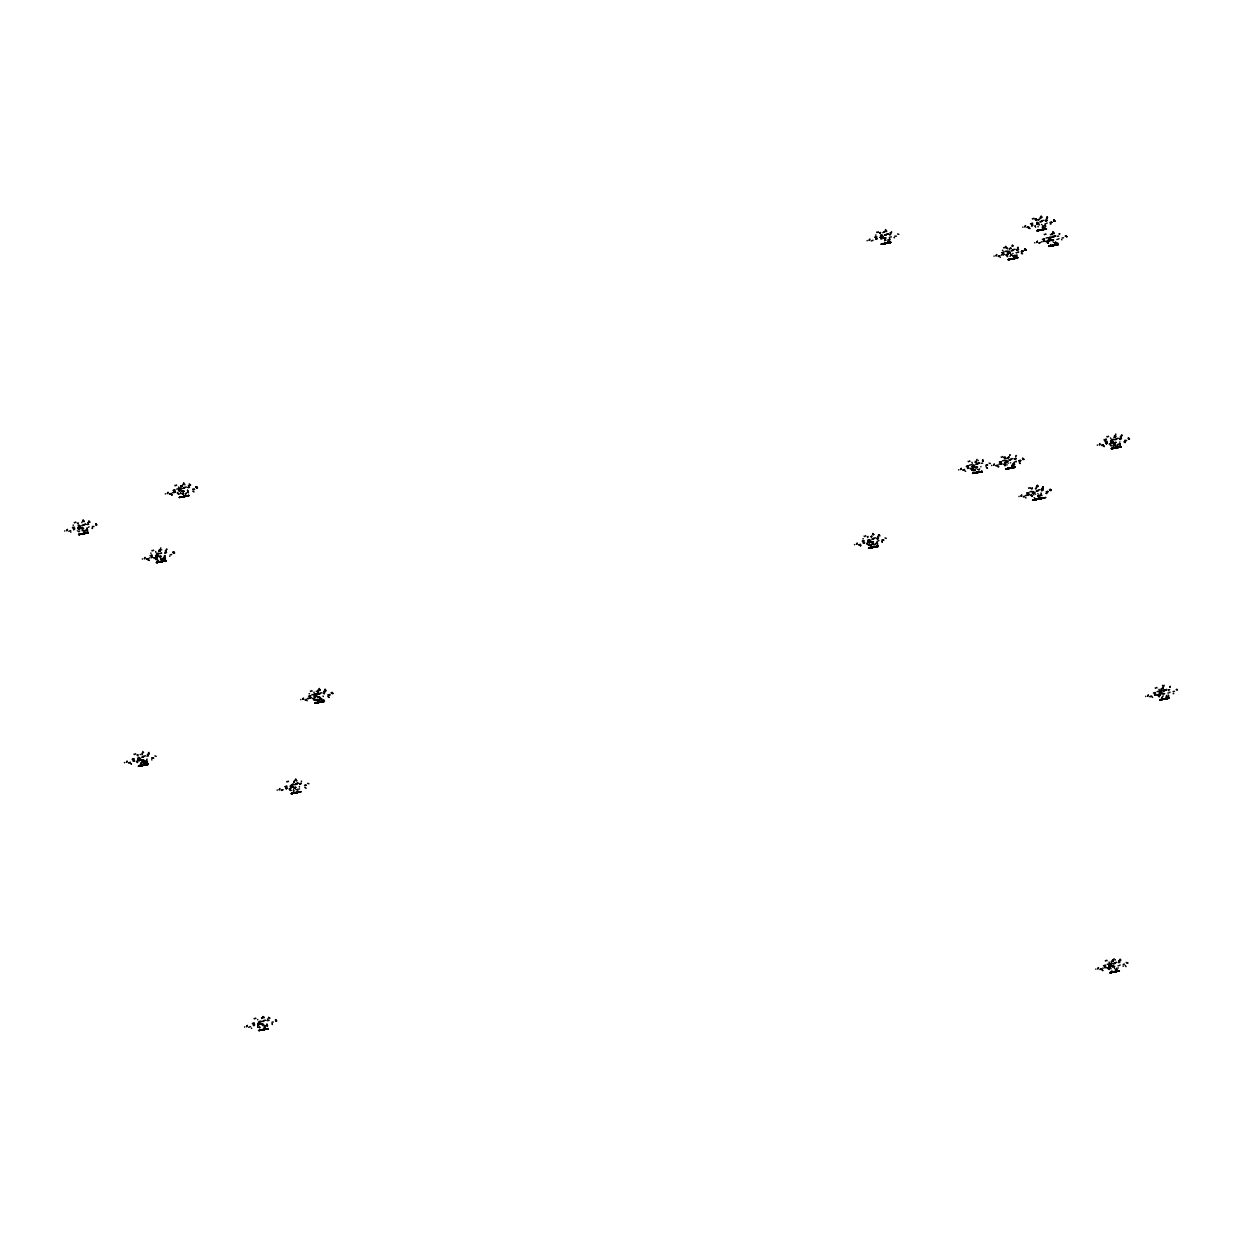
<?xml version="1.0" encoding="UTF-8"?>
<svg xmlns="http://www.w3.org/2000/svg" width="1246" height="1246" viewBox="0 0 1246 1246"><rect width="100%" height="100%" fill="white"/><g stroke="black" fill="none" stroke-linecap="round" stroke-linejoin="round"><path stroke-width="1.5" d="M88.7 521.264L89.494 521.249L88.793 521.638M148.43 752.895L148.99 754.11M166.341 549.284L166.232 550.436M268.56 1017.25L269.12 1018.465M324.785 689.848L324.941 691.219L324.832 689.988M878.555 534.892L879.349 534.877L878.632 535.266M982.611 460.101L983.203 461.269L982.549 460.709M1042.995 486.75L1043.151 488.105L1043.089 487.124M1047.606 217.411L1047.061 216.711L1046.967 217.972M1119.765 959.404L1120.575 959.389L1119.858 959.794M77.891 523.522L78.171 524.036M86.94 527.837L87.251 527.915M137.714 755.138L138.088 756.073M155.61 551.526L155.999 552.461M164.394 555.841L164.924 555.716M257.735 1019.851L257.751 1019.524M267.033 1024.181L266.862 1023.978M314.07 692.091L313.992 692.776M867.73 537.493L867.73 537.151M880.283 233.516L880.283 233.173M877.106 541.543L877.262 541.231M971.896 462.344L972.285 463.263M980.836 466.549L980.929 466.814M1007.734 248.842L1007.516 248.515M1014.369 462.048L1013.979 462.733M1035.987 220.028L1037.046 219.67L1035.987 219.701M1041.298 493.463L1040.94 493.011M1110.482 438L1110.965 438.561M1119.889 441.832L1119.842 442.034M1168.405 692.978L1167.907 693.103M82.766 521.093C82.438 519.551 84.043 521.7 83.139 519.862M142.558 752.631L142.869 751.494M160.407 549.128L160.781 547.882M183.38 483.978L183.754 482.732M263.7 1016.814C262.89 1017.764 262.19 1015.023 263.171 1017.452M295.162 780.183C295.037 779.108 296.408 780.962 295.614 778.937M318.867 689.692L319.225 688.446M886.249 230.479C883.85 230.276 886.498 230.853 885.532 229.513M976.693 459.93L976.989 459.4M1012.11 246.225C1011.97 244.668 1013.185 246.879 1012.484 244.979M1009.727 455.553C1009.494 454.447 1010.849 455.304 1010.023 455.024M1037.949 486.563L1037.373 485.317L1036.688 486.361L1038.152 486.298M1052.745 232.893L1053.057 231.631L1053.135 232.426M1115.637 434.901C1116.011 435.337 1115.388 435.134 1115.731 433.997M1113.846 959.249L1114.142 958.719M1163.764 686.484L1164.122 685.238M307.17 700.782L306.672 700.065M1025.24 497.528L1026.05 497.948M81.27 528.771L81.333 528.787M141 760.356L142.838 759.873L141 760.403M158.912 556.791L160.75 556.261L159.768 556.168M1039.444 224.95L1039.18 224.654M1035.566 494.195L1035.566 494.241M1051.25 240.509L1051.25 240.571M1113.862 442.891L1115.715 442.377L1113.94 442.906M1112.351 966.865L1112.351 966.912M92.484 527.961L92.173 528.32M151.903 759.967L151.716 759.655M169.814 556.355L169.627 556.043M193.068 491.422L192.787 491.204M272.329 1024.165L272.313 1024.539M304.881 787.223L304.912 787.628M328.57 696.748L328.072 696.078L328.274 696.919M882.028 541.963L881.95 541.34M986.022 466.549L986.038 466.752M1021.829 253.094L1021.44 252.829M1019.43 462.422L1019.399 463.014M1046.765 493.65L1045.908 493.229M1061.966 239.808L1061.592 239.544M1125.045 442.673L1124.593 442.143M314.272 697.916L314.895 697.916M1048.151 241.132L1048.805 240.758M1109.252 967.581L1110.108 966.943M1109.906 967.114L1109.875 967.472M1159.808 694.334L1159.792 695.221L1160.026 694.178M144.661 761.041L144.349 763.128L143.57 762.583M180.577 492.918L181.028 493.712L180.468 493.011M1006.924 465.163L1006.924 464.509M1038.074 226.865L1038.074 226.227M1111.043 968.843L1110.918 968.282M162.556 560.716L162.759 559.765L163.615 560.451M87.111 529.69L86.862 529.223M147.48 761.602L146.701 761.275M165.391 557.99L164.363 557.616M187.476 492.108L188.364 492.84M266.956 1025.925L267.485 1026.065M299.57 789.014L299.445 788.874M889.504 239.575L889.519 239.341M877.605 543.599L876.701 542.851M1016.44 255.041L1017.094 255.087M1014.073 464.151L1014.711 464.431M1045.846 226.133L1045.721 226.242M1041.391 495.41L1041.407 495.176M1119.547 443.716L1120.341 444.137L1119.453 443.358M1118.02 968.173L1118.192 967.831M1168.094 695.066L1168.732 695.346M183.785 483.51L183.66 483.65M263.498 1017.079L262.984 1016.783M295.551 780.417L296.314 779.903M1037.388 486.812L1037.435 485.348M146.654 759.359L147.121 759.141M164.893 555.934L164.519 555.482M299.351 786.538L299.476 787.067M323.337 696.498L322.979 696.047M889.317 237.379L889.8 237.161M1016.113 252.58L1016.596 253.031M1045.02 223.891L1045.519 223.766M1056.888 239.512L1057.371 239.294M1117.989 965.868L1118.487 965.743M159.846 551.059L159.41 549.766L159.893 550.561M318.306 691.623L317.59 690.533L318.306 691.234M1052.185 234.824L1051.484 233.734L1051.951 234.513M1113.317 961.227L1112.569 960.09L1113.317 960.541M148.866 752.911L148.881 752.382M325.128 689.973L325.05 689.131L325.595 689.832M975.135 469.54L975.042 470.91M983.063 460.101L983.11 460.117M1016.456 455.709L1015.911 455.522M1047.045 217.38L1046.889 217.816M82.703 529.161L82.423 528.974M142.153 760.621L142.745 761.29L142.418 760.512M144.583 762.941C145.953 761.399 145.112 763.268 144.552 762.194L145.237 762.879M160.329 557.196L160.049 557.009M183.302 491.749L182.882 494.07M262.283 1024.975L262.875 1025.645L262.548 1024.866M295.177 788.251L295.162 787.955M885.096 238.827L885.096 238.531M872.262 542.617L872.06 544.128M976.615 467.998L976.615 467.702M1052.668 240.961L1052.668 240.665M1115.295 443.296L1115.014 443.109M1114.422 967.301L1113.768 967.021M85.678 530.002L85.367 530.142M145.408 761.633L145.315 761.758M163.319 558.021L162.992 558.177M186.293 492.871L186.09 493.26M265.538 1026.003L265.227 1026.143M298.152 789.092L297.841 789.232M321.764 698.585L321.452 698.741M887.868 240.026L888.071 239.653M875.533 543.63L875.206 543.786M979.387 469.212L979.605 468.839M1015.023 255.119L1014.696 255.274M1012.64 464.462L1012.313 464.602M1043.572 226.554L1043.774 226.18M1055.424 242.098L1055.658 241.802M1039.974 495.487L1039.662 495.628M1118.269 444.137L1117.958 444.277M1116.541 968.531L1116.743 968.142M1166.458 695.751L1166.661 695.377M869.755 542.758L867.605 541.403M1049.506 241.194L1049.303 239.637M1160.524 694.77C1160.665 693.119 1158.905 692.496 1159.995 693.415M189.299 483.853L189.657 484.258M160.08 550.452L160.204 550.28C160.095 551.76 159.27 550.234 160.251 550.452L159.519 549.673M261.816 1018.449L261.738 1017.639M318.213 690.393L318.493 692.184L317.979 690.237M1051.904 233.594L1052.59 234.232M1115.17 436.598L1114.999 437.72L1114.531 435.929M77.75 527.759L79.121 528.335M139.194 758.44L139.63 759.484L140.596 758.643L140.066 759.421C135.752 759.079 140.455 759.686 138.867 760.029M292.016 787.129C291.299 787.519 290.739 785.883 291.751 787.192M973.453 468.231C973.328 464.992 971.973 466.705 972.939 466.876M1049.88 240.93L1049.397 240.712M1033.837 494.88L1033.713 494.397M1112.133 443.529C1111.043 440.57 1111.323 441.691 1111.619 442.174M79.651 529.223L79.355 529.223M157.276 557.242L156.98 557.242M139.069 760.854L139.365 760.87M882.043 238.874L881.747 238.874M869.49 542.851L869.194 542.851M1112.242 443.358L1111.946 443.358M1160.633 694.598L1160.4 694.287M155.407 558.815L155.766 559.065M257.626 1026.782L258.015 1027.389M290.24 789.871L290.988 790.291L289.897 789.917M290.77 790.369L290.396 790.54M313.852 699.38L314.226 699.629M971.693 469.633L972.082 470.225M1007.189 255.757L1007.5 256.52M1007.64 255.96L1007.266 256.583M1047.746 242.596L1048.493 243.001L1047.419 242.923M1048.229 243.157L1047.403 242.627M1110.357 444.915L1110.513 445.601M1108.847 968.936L1109.236 969.544M1158.749 696.171L1159.496 696.592M1159.232 696.732L1158.406 696.218M81.971 522.713L81.831 522.261M294.445 781.803L294.352 780.728M884.364 232.363L883.897 231.6L884.94 231.927M871.826 536.341L871.67 535.905M1008.933 457.173L1008.917 456.643M1113.613 960.417L1112.74 960.915L1112.958 959.794M872.558 534.082L873.695 534.456L872.932 533.475M1041.329 217.131L1040.503 217.038L1041.189 216.01M1162.97 685.83L1162.456 685.362M976.366 460.88L975.867 461.285M1039.989 217.816L1040.644 218.439M1051.795 234.014L1052.2 234.45M1036.189 487.124L1036.407 487.295M1114.485 435.773L1114.781 436.91M1163.234 687.917L1162.876 687.029L1163.203 688.026M77.408 530.889L77.984 530.889M137.153 762.474L137.699 762.521M178.038 493.712L179.113 494.039M313.509 699.473L314.07 699.473M867.263 544.518L867.823 544.518M1004.93 465.35L1004.51 465.552M1035.519 227.006L1035.644 227.27M1031.719 496.313L1032.28 496.36M1108.488 968.983L1109.547 968.905L1108.519 969.279M1109.049 969.03L1109.205 969.201M88.746 521.42L88.466 521.965M88.591 522.401L88.996 522.245M148.679 753.565L148.57 754.266M193.955 491.983L193.722 491.407M305.753 787.768L306.018 788.391M318.774 699.956L319.272 700.221M319.069 700.268L319.163 699.427M329.084 697.449L329.38 697.262M878.601 535.048L878.835 535.873M982.673 460.257L983.187 461.3M1022.452 253.654L1022.545 253.81M1020.303 463.559L1019.929 462.905M1043.245 487.404L1043.042 486.89M1115.575 445.819L1115.668 444.978M1121.353 435.555L1121.587 436.38M1169.947 687.309L1170.228 686.297L1169.776 687.013M163.74 557.242L163.787 557.897M1013.73 464.182L1012.998 463.839L1013.823 463.683M1113.94 444.152L1115.419 445.943M167.135 549.315L166.575 549.221M1121.836 435.041L1121.384 435.773M1122.085 435.415L1121.54 435.337M158.803 551.262L159.581 551.339L158.849 550.919M181.776 486.111L182.57 486.189L181.838 485.769M293.635 782.332L294.414 782.395L293.682 781.974M266.831 1025.785L267.61 1025.956M317.263 691.826L318.041 691.904L317.309 691.483M889.379 239.45L890.018 239.762M871.016 536.87L871.795 536.948L871.063 536.528M975.696 462.609L975.135 461.721L975.525 462.578M1010.506 248.359L1011.285 248.437L1010.553 248.016M1039.257 219.405L1039.616 219.358M1008.123 457.703L1008.902 457.765L1008.17 457.344M1035.457 488.728L1036.251 488.79L1035.519 488.37M1041.282 495.269L1041.905 495.581M1113.768 437.377L1114.111 437.33M1112.242 961.382L1113.021 961.46M1162.16 688.617L1162.939 688.695L1162.207 688.275M88.03 523.211L87.765 522.728M165.36 551.012L166.232 551.293L165.407 550.748M188.38 485.597L188.644 486.096M147.449 754.624L148.336 754.905L147.495 754.36M267.579 1018.979L267.89 1019.212M323.82 691.577L324.692 691.857L323.867 691.312M890.127 232.644L890.797 232.831M877.885 536.839L877.62 536.356M1017.421 248.079L1017.733 248.297M1046.173 219.125L1046.126 219.389M1042.03 488.463L1042.902 488.744L1042.061 488.214M1120.325 437.112L1121.198 437.393L1120.372 436.863M1118.799 961.133L1119.671 961.414L1118.846 960.868M78.14 522.822L77.564 523.382M137.87 754.469L137.091 755.263M880.486 232.784L879.52 232.831L880.424 232.846M867.995 536.45L867.403 537.026M1036.189 219.312L1035.224 219.343L1036.111 218.72M181.168 486.158L180.608 486.781L181.277 485.675M140.175 754.609L140.393 754.453M316.25 691.437L316.749 691.39M882.822 232.659L883.056 232.457M1010.288 248.359L1009.338 249.029L1010.272 248.312M1038.214 220.106L1039.024 219.358L1038.261 219.872M1007.064 458.403L1007.889 457.656L1007.111 458.154M1050.394 234.793L1050.565 234.575M1161.101 689.318L1161.911 688.571L1161.147 689.085M1111.183 962.083L1111.728 960.962M141.997 762.832L142.433 760.699M144.287 762.381L143.882 763.097L144.396 761.041M264.09 1027.529L264.526 1025.396M884.66 240.836L885.112 238.718M1042.341 227.707L1042.777 225.573M1038.525 497.014L1038.962 494.896M1114.859 445.32L1115.295 443.187M149.38 560.498L148.663 560.046M172.291 494.942L171.637 494.569M131.36 763.969L131.469 764.11M251.599 1028.464L251.49 1028.043M965.666 471.315L964.856 470.879M1029.85 228.641L1029.118 227.862M998.7 466.939L997.968 466.144M1104.221 446.457L1104.345 446.598M1152.628 697.433L1151.802 696.732M1102.694 970.478L1102.087 969.84L1102.819 970.618M158.46 561.479L158.46 560.653M140.191 765.122L140.549 764.265M293.604 789.621L293.589 791.148M870.315 547.119L870.674 546.262M1050.674 245.01L1050.814 245.197M1161.693 698.601L1161.817 698.009M1111.775 971.366L1111.899 970.774M1005.833 247.518L1005.678 246.303L1006.02 247.705M163.273 560.202L163.896 560.42M265.196 1028.448L264.697 1027.218L265.507 1028.184M888.04 241.833L887.604 241.366M1014.68 257.579L1015.599 257.517L1014.54 256.832M1043.12 226.632L1043.432 228.625L1043.12 226.632L1043.79 227.333M1012.297 466.907L1013.216 466.798L1012.157 466.175M1166.645 697.776L1166.334 696.436L1166.318 697.822M1117.257 969.731L1116.416 970.603M84.853 531.294L85.335 531.061M162.494 559.329L163.148 560.607L162.977 559.08M185.467 494.179L185.95 493.93M297.81 790.135L297.514 790.275M321.437 699.645L320.938 699.816M874.708 544.938L875.19 544.689M1014.197 256.427L1014.851 257.704L1014.68 256.178M979.263 469.898L978.764 470.069M1054.848 243.017L1055.642 244.185L1055.315 242.861M1012.297 465.521L1012.468 467.048L1012.001 465.646M1039.631 497.933C1040.363 497.777 1039.507 496.11 1039.304 495.939M1117.46 445.429L1117.942 445.18M1115.949 969.357L1116.214 970.665L1116.416 969.201M92.453 528.553L92.329 527.728M882.293 542.181L882.168 541.371M1021.782 253.67L1021.409 253.296M142.075 754.671L142.293 754.858M976.272 461.877L976.49 462.064M316.873 699.831L317.216 699.131M1010.117 256.365L1010.475 255.664M975.088 470.24L975.042 469.368M171.699 495.067L171.637 494.662M131.36 763.689L130.752 763.658M871.125 544.58L870.97 545.701M1000.429 257.315L999.962 257.237M1029.741 228.22L1028.713 228.283M998.591 466.502L997.579 466.565M1016.284 461.612L1015.988 461.254M1104.236 446.177L1103.442 445.492L1103.364 446.411M140.891 764.234L140.44 764.857M293.495 792.254L293.635 791.677M871.016 546.231L870.549 546.932M987.486 468.122L986.552 467.593L987.253 467.935M189.299 484.928L189.89 485.301M301.532 781.117L301.314 781.709M324.676 691L324.879 690.222M891.451 231.694L891.669 232.13M1018.184 247.752L1018.029 247.175M982.518 461.238L982.705 460.475M1047.154 218.206L1047.356 218.642M1059.038 233.827L1059.24 234.264M1015.646 456.519L1015.802 457.08M1120.123 960.183L1120.341 960.619M156.124 559.252L155.563 559.485M314.241 699.816L314.008 700.05M88.482 527.307L89.027 526.793M890.89 236.974L891.357 236.88M878.337 540.935L878.866 540.437M1017.826 252.44L1018.698 252.159L1017.904 252.128M1046.593 223.486L1047.123 222.972M1058.461 239.107L1059.007 238.593M1169.48 692.683L1170.01 692.184M1119.562 965.463L1120.092 964.949M179.05 487.607L178.505 487.061M178.536 494.335L178.599 493.759M971.833 470.303L972.005 469.742M1005.32 458.886L1004.852 458.653M79.666 531.03L78.794 531.777M157.308 559.049C155.719 561.027 157.526 557.881 157.526 560.03L157.276 559.267M315.752 699.613C314.163 701.591 315.986 698.445 315.986 700.595M869.521 544.658L868.618 545.421L869.724 544.736M973.593 469.867L973.811 470.832M1112.164 445.585L1111.401 445.912M140.564 763.767L141.047 763.393M317.387 700.345L316.936 700.719M293.791 790.836L293.355 790.244M1113.441 446.27L1113.893 445.881M83.731 530.329L83.731 531.185L83.404 530.438M89.416 521.934L90.023 522.292M161.373 558.364L161.373 559.205L161.03 558.473M143.835 763.097L143.119 762.085M319.817 698.928L319.833 699.769L319.49 699.037M326.203 690.798L325.736 690.377M296.548 789.653L295.863 789.528M269.977 1018.2L269.51 1017.795M886.062 240.229L885.797 240.104M894.472 237.83L894.021 237.394M873.586 543.972L873.586 544.814L873.244 544.066M879.972 535.842L879.583 535.593M1013.076 255.461L1013.076 256.302L1012.733 255.57M1050.207 223.891L1050.845 224.218M978.001 469.415L977.316 469.275M1053.633 242.363L1053.368 242.238M1059.879 233.952L1059.614 233.594M1038.027 495.815L1038.027 496.656L1037.7 495.924M1046.484 493.354L1046.749 493.307M1124.671 442.314L1124.204 441.878M1173.732 693.43L1173.171 693.711M1114.734 968.718L1114.469 968.594M1120.793 960.448L1120.497 960.09M1123.144 966.32L1123.176 965.868M67.05 530.64L67.409 529.394L66.583 530.703M144.692 558.66L145.05 557.414L144.225 558.738M167.665 493.509L168.023 492.263L167.198 493.587M126.781 762.272L127.139 761.041L126.313 762.35M303.136 699.224L303.526 698.056L302.685 699.302M279.525 789.715L279.898 788.547L279.057 789.793M246.91 1026.626L247.269 1025.396L246.443 1026.704M869.459 240.291L869.817 239.045L868.992 240.369M856.905 544.268L857.264 543.022L856.438 544.346M996.395 255.757L996.753 254.511L995.928 255.835M1025.147 226.803L1025.52 225.635M960.978 469.477L961.336 468.231L960.51 469.54M1037.03 242.425L1037.404 241.257M994.012 465.101L994.386 463.917L993.545 465.163M1021.346 496.11L1021.704 494.88L1020.879 496.188M1099.642 444.76L1100.031 443.592L1099.19 444.838M1148.033 696.016L1148.407 694.847L1147.582 696.093M1098.131 968.781L1098.489 967.55L1097.664 968.858M87.734 530.002L86.909 530.017M1119.702 444.059L1120.341 444.106M875.517 235.089L876.031 235.12M1105.716 439.573L1106.448 439.277L1105.623 439.262M83.42 528.288L83.684 528.32M184.05 491.22L184.299 491.204M161.077 556.277L161.326 556.355M143.165 759.889L143.415 759.967M319.537 696.841L319.786 696.919M295.894 787.379L295.909 787.425M263.295 1024.337L263.545 1024.321M885.844 238.002L886.093 237.986M873.275 541.932L873.539 541.963M1012.764 253.421L1013.029 253.452M1041.531 224.514L1041.796 224.498M1053.415 240.151L1053.664 240.12M977.362 467.094L977.612 467.157M1010.397 462.811L1010.646 462.78M1037.731 493.728L1037.98 493.805M1116.042 442.377L1116.291 442.455M1164.418 693.726L1164.683 693.711M1114.516 966.491L1114.765 966.475M70.773 532.276L70.944 532.042M148.399 560.311L148.476 559.392L148.258 560.139M860.612 545.904L860.69 544.985L860.456 545.748M1104.454 440.43L1104.205 439.48L1104.984 440.305M1162.16 697.978L1161.443 698.866M1001.441 255.165L1001.675 254.589M999.058 464.509L999.292 463.933M165.562 553.208L164.924 553.395M324.038 693.726L324.225 693.944M299.756 784.466L300.052 784.264M877.776 538.802L877.277 538.693M1120.575 439.308L1119.889 439.511M1168.608 690.72L1168.405 690.44M181.511 486.142L180.748 485.769M889.691 235.027L890.329 234.84M1016.627 250.493L1016.923 250.306M1041.578 490.862L1042.279 490.659M263.14 1017.312L262.999 1017.53M1041.376 217.489L1041.952 216.991M1050.44 245.275L1050.799 244.434M1113.052 447.61L1113.426 446.769M84.261 521.513L83.949 521.7M184.875 484.383L184.86 484.865M161.715 549.953L161.591 549.735M320.051 690.3L320.362 690.097M296.548 781.008L297.046 780.79M263.934 1017.92L264.121 1017.515M886.669 231.6L886.622 230.868M1054.054 233.718L1054.241 233.314M978.001 460.755L978.188 460.35M1115.154 960.074L1115.341 959.654M75.663 522.043L76.022 522.541M176.278 484.912L176.621 485.426M153.305 550.062L153.647 550.561M135.393 753.674L135.736 754.188M311.749 690.627L312.107 691.125M288.138 781.117L288.48 781.631M255.523 1018.029L255.866 1018.543M878.072 231.694L878.414 232.208M865.518 535.671L865.861 536.169M1005.008 247.16L1005.351 247.674M1033.759 218.206L1034.118 218.72M1045.643 233.843L1045.986 234.341M969.59 460.88L969.933 461.378M1002.625 456.503L1002.968 457.002M1029.959 487.513L1030.317 488.027M1108.255 436.162L1108.613 436.676M1156.646 687.418L1157.004 687.917M1106.744 960.183L1107.087 960.697M183.505 493.525L182.399 494.023M1115.482 444.791L1114.859 444.962M87.345 528.787L86.768 529.721M187.694 491.936L188.411 492.295M164.97 556.806L164.129 557.305M889.753 238.5L889.177 239.388M877.184 542.415L876.343 542.913M82.034 530.64L82.937 530.547M87.827 531.31L86.566 530.998M141.561 762.77L142.667 762.194M146.903 762.926L147.558 762.941M323.913 699.894L322.823 699.676M872.792 544.191L872.2 544.658M877.682 544.938L877.168 544.58M1014.26 257.813L1014.789 256.956M1017.172 256.427L1016.658 256.069M1057.807 243.11L1056.701 242.892M1120.419 445.429L1119.36 445.024M1168.156 696.654L1168.81 696.685M83.653 521.077L82.797 520.844L83.856 520.812M179.626 490.924C179.642 491.313 178.63 489.413 180.514 490.722M156.326 556.137C157.121 554.143 156.544 556.962 155.532 555.654L156.653 556.074M142.932 752.802L143.57 752.459M314.786 696.701C315.581 694.707 315.004 697.526 313.992 696.218L315.113 696.623M318.929 689.583L319.739 689.661M258.872 1024.041C258.311 1023.947 258.078 1023.34 260.196 1023.776L260.726 1022.997L259.76 1023.838L259.324 1022.795M880.206 237.379C882.293 236.195 882.542 237.441 880.159 237.425M885.595 230.806L886.046 230.744M873.493 534.705L872.636 534.472L873.695 534.456M1008.03 253.234C1009.026 250.789 1007.157 254.62 1007.235 252.751L1008.045 253M1048.665 239.902C1050.207 238.687 1046.858 240.089 1048.992 239.839M1053.166 232.955L1053.82 232.613M1005.522 462.624L1004.852 462.095L1005.647 462.578C1007.033 460.973 1004.229 463.232 1006.41 462.095M1033.308 493.525C1031.781 492.918 1034.554 493.728 1033.759 492.279M141.842 753.441L142.262 753.908M261.816 1018.2L261.971 1017.795M261.629 1018.371L261.629 1017.733M182.695 484.803L182.57 485.317M1006.893 248.515L1007.484 247.938M1004.961 457.002L1004.074 457.625L1004.977 457.656M1032.295 488.027L1031.408 488.65L1032.327 488.681M155.61 557.85L153.679 557.803L155.75 558.099M314.21 698.663L312.123 698.367M1007.453 255.196L1005.382 254.9M972.036 468.917L969.964 468.621L971.273 468.356M1032.404 495.55L1030.333 495.269L1031.641 494.989M190.264 484.678L190.622 485.021M179.845 489.818L178.505 490.503L179.315 490.986M138.96 758.58L137.994 759.842L139.272 759.686M259.09 1022.935L257.751 1023.62L258.561 1024.103M1033.526 492.419L1032.202 493.105L1032.996 493.587M272.313 1023.823L271.971 1023.714M1035.473 219.794L1036.236 219M1004.323 458.076L1005.101 457.282M77.782 527.759L79.277 528.102M290.256 786.849L291.159 787.192M1036.641 224.327C1037.077 223.19 1036.734 224.389 1037.108 224.218M867.637 541.387L869.397 541.667M1108.831 965.915L1110.575 965.541L1110.093 966.195M1125.06 442.237L1124.219 441.925M1024.695 226.881L1025.474 225.651M1036.563 242.503L1037.357 241.272M74.277 529.534L74.776 528.771L73.67 529.643L73.514 528.584L73.67 529.643M174.191 491.438L174.892 492.404L175.39 491.64L174.284 492.528L174.129 491.454M151.903 557.554L152.401 556.791L151.311 557.678L151.218 556.588M164.363 559.127L165.5 559.298M133.4 761.29L134.49 760.403L133.4 761.29L133.244 760.216M309.615 697.168L309.756 698.243L310.861 697.355L309.756 698.243M286.751 788.609L287.234 787.861L286.144 788.734L286.113 787.565L286.144 788.734M254.137 1025.52L254.636 1024.757L253.53 1025.645L253.436 1024.57M876.67 239.185L877.168 238.422L876.078 239.31L875.922 238.235L876.078 239.31M889.037 240.727L889.27 240.54M1003.622 254.651L1004.105 253.888L1003.014 254.776L1002.983 253.608L1003.014 254.776M1032.373 225.697L1032.872 224.934L1031.766 225.822L1031.735 224.654L1031.766 225.822M1044.833 227.27L1045.254 227.146M1044.257 241.335L1044.74 240.571L1043.65 241.444L1043.618 240.276L1043.65 241.444M864.117 543.163L864.615 542.399L863.525 543.287L863.369 542.212L863.525 543.287M967.55 467.328L968.189 468.371L968.687 467.608L967.597 468.48L967.441 467.421M1001.239 463.995L1001.722 463.232L1000.631 464.104L1000.6 462.951L1000.631 464.104M1013.683 465.552L1014.104 465.428M1027.81 494.07L1027.966 495.129L1029.071 494.257L1027.966 495.129M1106.261 443.778L1107.367 442.906L1106.261 443.778L1106.121 442.719M1155.26 694.91L1155.758 694.147L1154.653 695.034L1154.621 693.866L1154.653 695.034M1104.657 966.725L1105.342 967.675L1105.841 966.912L1104.75 967.799L1104.595 966.725M1008.357 253.172L1008.839 252.517L1008.076 252.985M80.351 527.774L80.865 527.011L79.9 527.837L79.464 526.809L79.9 527.837M181.48 489.88L180.966 490.659L180.031 489.771M157.043 554.906L157.977 555.809L158.507 555.031L157.541 555.872L156.996 554.922M292.81 786.865L293.34 786.086L292.374 786.927L291.938 785.883L292.374 786.927M882.744 237.441L883.258 236.662L882.308 237.503L881.763 236.553L882.308 237.503M1009.681 252.907L1010.21 252.128L1009.244 252.969L1008.808 251.926L1009.244 252.969M1037.575 222.972L1038.011 224.015L1038.962 223.174L1037.108 223.252M1050.316 239.575L1050.845 238.811L1049.88 239.637L1049.444 238.593L1049.88 239.637M870.191 541.403L870.72 540.639L869.755 541.48L869.319 540.437L869.755 541.48M974.263 466.611L974.777 465.848L973.827 466.689L973.079 465.724L973.827 466.689M973.562 470.085L972.674 470.614L973.796 469.929M1006.861 462.313L1007.827 461.472L1006.861 462.313L1006.425 461.269M1116.058 436.598L1115.731 436.848M1112.943 441.909L1113.457 441.146L1112.507 441.972L1112.071 440.928L1112.507 441.972M1161.334 693.15L1161.848 692.387L1160.898 693.228L1160.462 692.184L1160.898 693.228M1111.416 965.93L1111.93 965.152L1110.98 965.993L1110.544 964.949L1110.98 965.993M1002.968 250.586L1002.376 250.244M1011.752 255.134L1011.3 254.605M259.729 1027.093L259.744 1027.997L259.526 1027.015M1014.431 257.626L1014.026 257.829M1126.057 966.631L1125.185 965.51M74.262 522.448L74.667 522.931M174.861 485.348L175.281 485.815M151.903 550.467L152.308 550.95M133.976 754.11L134.397 754.578M310.363 691.032L310.752 691.514M286.72 781.554L287.141 782.021M876.639 232.13L877.075 232.581M254.106 1018.465L254.527 1018.932M1003.575 247.596L1004.011 248.047M1032.342 218.642L1032.763 219.109M1044.21 234.264L1044.646 234.731M864.085 536.107L864.522 536.559M968.158 461.3L968.594 461.768M1001.192 456.924L1001.628 457.391M1028.542 487.949L1028.962 488.416M1106.869 436.567L1107.258 437.066M1155.229 687.854L1155.649 688.306M1105.342 960.588L1105.747 961.087M295.536 780.043L296.112 780.167M1012.406 246.085L1013.185 245.945M880.548 232.472L879.52 232.8M1032.436 488.307L1031.423 488.634M1114.017 444.23L1115.077 443.265M315.456 695.486L316.437 696.358M316.001 696.436L316.951 695.595M1034.196 493.323L1035.161 492.497M1161.833 697.511L1163.203 695.875M318.789 697.464L320.767 697.994M143.633 763.284L145.299 762.225L144.536 760.356M1056.234 244.138L1056.156 243.375M1166.661 697.744L1167.175 696.966M321.437 701.031L322.356 700.984L321.297 700.299M146.296 762.645L143.337 763.191M68.81 531.279L70.695 530.609M871.219 240.93L873.088 240.26M248.67 1027.28L250.539 1026.595M1044.584 225.448L1045.301 224.872M146.218 760.917L146.919 760.34M1013.45 463.73L1014.322 463.294M1040.784 494.755L1041.5 494.179M266.348 1025.271L267.049 1024.695M1039.148 496.718L1039.958 497.87L1039.491 497.201M78.233 529.223L79.043 528.787M155.875 557.258L156.669 556.822M880.642 238.889L881.436 238.453M1048.213 241.023L1049.007 240.587M972.16 468.06L972.955 467.624M290.707 788.313L291.502 787.877M1112.071 442.813L1110.388 443.467M889.597 234.232L891.139 233.921M187.819 487.451L189.361 487.155M87.204 524.566L88.746 524.27M1016.549 249.698L1018.091 249.387M1057.402 236.288L1058.726 236.07M165.064 552.523L166.388 552.29M981.35 463.325L982.658 463.107M323.29 693.165L324.832 692.854M146.935 756.213L148.476 755.917M1119.796 438.701L1121.338 438.405M877.059 538.21L878.601 537.898M1041.5 490.052L1043.042 489.756M299.897 783.578L301.221 783.36M1168.421 689.879L1169.729 689.645M267.065 1020.567L269.105 1020.412M1118.503 962.644L1119.811 962.426M257.969 1026.844L257.829 1026.875M890.656 242.285L881.607 244.123L890.703 242.347L885.813 243.266M1041.672 229.7L1040.472 230.027L1046.391 228.843L1038.93 230.385L1046.391 228.859L1037.544 230.572M1049.412 246.194L1058.228 244.418M1013.59 258.561L1011.83 258.981L1017.593 257.751L1010.163 259.339L1017.639 257.813L1007.952 259.682L1016.549 258.047L1015.537 258.249M186.822 496.001L187.819 495.799L179.408 497.403L188.909 495.55L181.433 497.092M185.934 496.173L179.455 497.388L188.909 495.565L179.222 497.434L187.819 495.799M87.859 532.712L78.794 534.518L88.295 532.696L80.819 534.207M161.186 561.603L156.84 562.491L161.217 561.557M164.721 560.98L165.92 560.7L158.46 562.242M977.471 472.405L973.126 473.293L977.503 472.359M981.007 471.782L982.206 471.518L974.746 473.044M1010.537 467.982L1009.322 468.325L1014.026 467.421M1116.167 447.657L1114.968 447.999L1120.886 446.8L1113.426 448.342M1119.687 447.08L1120.855 446.753L1111.385 448.653L1119.811 447.049L1111.401 448.653L1117.911 447.439M1041.391 498.431L1042.591 498.151L1032.903 500.051C1065.018 493.79 1025.629 501.359 1039.74 498.712L1039.055 498.852C1053.929 495.97 1015.303 503.431 1042.497 498.229L1035.115 499.693M870.674 547.835C886.077 544.72 873.103 547.274 873.43 547.165M876.935 546.573L878.103 546.262L869.287 548.022M316.92 702.806L324.396 701.28L315.285 703.056L319.661 702.121M146.826 764.592L148.025 764.312L140.549 765.854M293.293 793.297L300.769 791.771L298.682 792.207M1169.246 698.009L1159.605 699.941L1169.293 698.072L1160.431 699.785M266.956 1028.947L268.155 1028.666L260.679 1030.208M1118.16 971.101L1119.36 970.821L1111.899 972.363L1119.375 970.836L1114.485 971.724M1005.989 463.247L1004.759 463.792M868.883 542.431L867.637 542.976M315.129 697.386L314.335 697.822M138.758 760.434L137.527 760.979M1054.677 236.226L1055.455 236.024L1053.462 236.397M978.624 463.263L979.403 463.06L977.409 463.45M297.171 783.516L297.95 783.313L295.956 783.687M1163.702 690.175L1166.458 689.614L1165.68 689.801M881.015 235.899L882.448 235.634M1036.719 222.411L1037.529 222.302M1048.587 238.048L1050.02 237.768M1007.329 251.521L1009.385 251.1M178.614 489.273L180.047 489.008M78.607 526.248L80.04 525.968M156.248 554.268L157.681 554.003M972.534 465.085L973.967 464.805M1005.569 460.709L1007.002 460.428M1110.591 440.523L1112.024 440.259M1032.295 491.874L1033.728 491.609M867.839 540.032L869.895 539.611M314.085 694.988L315.518 694.707M137.73 758.035L139.77 757.615M290.458 785.478L291.891 785.214M258.467 1022.234L259.277 1022.125M1109.065 964.544L1111.12 964.124M884.878 243.515L886.654 243.095M1040.581 230.027L1042.357 229.607L1036.906 230.697L1046.391 228.859L1036.719 230.744L1043.416 229.466M1054.864 236.179L1055.767 235.961L1053.82 236.319M1052.465 245.664L1054.225 245.228L1048.774 246.319L1055.284 245.104M183.1 496.733L184.86 496.313M85.32 533.304L79.199 534.456L88.201 532.743L87.345 532.883M157.074 562.429L165.936 560.716L160.002 561.884L165.92 560.7L160.08 561.775L163.086 561.245M978.811 463.216L979.699 462.998L977.767 463.372M979.231 472.141L973.126 473.293L982.222 471.533L972.721 473.355L982.222 471.518L976.257 472.608L982.113 471.58L976.397 472.701L978.172 472.265M1011.207 467.889L1006.161 468.917L1015.256 467.157L1005.569 469.026L1012.266 467.764M1116.852 447.563L1111.79 448.591L1116.151 447.703M1038.557 498.914L1033.495 499.942L1042.559 498.104M868.462 548.193L878.103 546.262M318.571 702.448L320.347 702.028M143.975 765.075L138.929 766.103L147.994 764.265L138.337 766.212L148.025 764.312L139.163 766.041M297.358 783.469L298.261 783.251L296.314 783.609M296.719 792.518L291.673 793.546L300.722 791.708L291.081 793.655M1163.935 690.128L1166.77 689.536L1165.867 689.754M1163.468 699.24L1165.244 698.819L1159.792 699.909L1168.203 698.29L1167.191 698.508M264.105 1029.43L259.059 1030.458L268.124 1028.62L259.059 1030.458L265.164 1029.289M1114.516 971.802L1110.279 972.612L1119.375 970.836L1118.41 971.023M1042.077 241.849L1041.812 241.646M173.334 492.777L172.446 492.731M149.738 558.068L149.473 557.881M1103.177 968.204L1102.912 968.002M1015.443 461.768L1016.3 461.487M885.236 235.027L884.271 235.245L886.451 234.809L885.501 235.011M1040.924 221.539L1039.974 221.757L1042.154 221.321L1041.204 221.523M1052.808 237.161L1051.842 237.379L1054.038 236.942L1053.072 237.161M182.492 488.463L184.673 488.027L183.723 488.23M82.828 525.36L81.878 525.578L84.058 525.142L83.108 525.36M159.504 553.613L161.7 553.162L160.734 553.38M975.789 464.415L977.97 463.979L977.02 464.197M1009.79 459.821L1008.824 460.039L1011.02 459.603L1010.054 459.821M1114.469 439.713L1116.65 439.277L1115.7 439.495M1037.124 490.846L1036.174 491.064L1038.354 490.628L1037.404 490.846M871.717 539.207L873.913 538.77L872.948 538.988M317.964 694.178L320.144 693.726L319.194 693.944M141.592 757.225L143.788 756.789L142.823 756.992M294.336 784.669L296.532 784.232L295.567 784.45M1163.811 690.751L1162.861 690.969L1165.041 690.518L1164.091 690.736M261.722 1021.58L263.918 1021.144L262.953 1021.346M1113.908 963.516L1112.943 963.734L1115.123 963.298L1114.173 963.501M881.857 235.105L880.486 235.401L882.121 235.105M79.448 525.438L78.077 525.75L79.713 525.454M315.534 694.038L314.179 694.334L317.185 693.742L315.814 694.038M292.187 784.544L293.558 784.232L291.922 784.528M867.154 240.774L867.138 240.525M1022.857 227.286L1022.841 227.037M1034.725 242.908L1034.71 242.659M994.09 256.24L994.074 255.991M165.36 493.992L165.344 493.743M64.745 531.108L64.73 530.858M142.387 559.127L142.371 558.893M958.672 469.944L958.657 469.695M991.707 465.568L991.691 465.319M1097.352 445.243L1097.337 444.993M1019.041 496.593L1019.026 496.344M854.6 544.736L854.585 544.502M300.847 699.691L300.831 699.458M124.475 762.754L124.46 762.505M277.219 790.198L277.204 789.948M1145.744 696.483L1145.728 696.249M244.605 1027.109L244.59 1026.86M1095.826 969.263L1095.81 969.014M881.42 237.706L880.299 237.285L881.093 237.768M79.012 528.039L78.545 528.148M868.867 541.667L868.4 541.792M138.742 759.686L137.621 759.266L138.431 759.749M291.486 787.129L290.365 786.709M881.841 244.06L890.594 242.409L883.227 243.873M881.249 244.169L890.703 242.347L885.376 243.281L887.713 242.954L886.778 243.048M1008.777 259.526L1017.624 257.797L1008.544 259.589L1014.446 258.452M1012.796 258.779L1017.655 257.829L1008.185 259.635M86.301 533.039L84.868 533.35L88.295 532.681L78.607 534.565L87.204 532.914M973.36 473.231L981.132 471.751L980.119 471.969M876.14 546.683L874.708 546.994L878.15 546.309L868.696 548.147M315.534 702.993L323.944 701.311M321.406 701.887L319.288 702.199L324.396 701.28L314.708 703.149M145.034 764.935L138.929 766.103L147.931 764.39L138.524 766.165L146.981 764.546L145.19 764.81M291.907 793.484L300.722 791.708L291.268 793.609L297.576 792.316M294.913 792.83L298.417 792.16L291.673 793.546L300.769 791.771L295.925 792.736M1165.758 698.757L1169.278 698.056L1164.185 698.99M259.293 1030.395L268.155 1028.682L258.467 1030.567M1110.513 972.55L1118.285 971.07L1117.273 971.273M1045.441 229.046L1046.391 228.843L1042.871 229.544M1057.309 244.683L1058.259 244.481L1048.587 246.365L1057.838 244.512M187.959 495.752L188.909 495.55L185.374 496.251M978.297 472.218L976.257 472.608M1011.331 467.842L1012.905 467.53L1010.163 468.075M1014.291 467.343C1019.43 466.284 1000.803 469.991 1007.048 468.714L1015.256 467.141L1009.291 468.231L1012.063 467.686M1038.681 498.867L1040.239 498.556L1037.42 499.116L1039.616 498.789M877.184 546.511L878.134 546.309L869.054 548.1L875.159 546.932M314.942 703.102L323.353 701.498L322.293 701.716M1165.368 698.772L1166.427 698.601L1163.328 699.146L1166.1 698.617M1054.988 221.134L1053.758 219.903L1054.988 221.134L1053.727 220.744M1065.704 235.587L1066.872 236.756L1065.984 235.774M1025.147 248.889L1025.816 249.823L1024.508 249.418L1026.237 250.088L1024.975 249.683M196.416 486.656L197.086 487.575L195.778 487.17L197.086 487.575M95.786 524.846L95.662 523.725L96.472 524.691M173.365 551.807L174.097 552.726L172.805 552.321L173.428 552.866L173.443 551.791M1022.748 459.307L1022.608 458.185L1023.854 459.431L1022.592 459.026M1128.393 438.966L1128.253 437.86L1129.063 438.826M1050.082 490.317L1050.098 489.257L1050.767 490.176L1049.475 489.771L1051.188 490.441L1049.926 490.052M331.888 693.43L331.888 692.355L332.557 693.29L331.265 692.885L332.557 693.29M1176.785 689.147L1177.454 690.082L1176.162 689.677M275.646 1020.832L275.522 1019.726L276.332 1020.692M1127.537 962.847L1126.244 962.442M1042.388 239.403L1044.522 238.998L1043.727 239.123M196.821 487.98L196.697 486.906L197.507 487.84M96.207 525.111L96.02 523.974L96.892 524.955M150.05 555.638L152.183 555.218L151.389 555.358M173.708 552.056L174.533 552.99L173.786 552.04M1128.751 438.14L1129.483 439.09M1050.503 490.581L1050.456 489.491L1051.188 490.441M308.494 696.203L310.628 695.782L309.833 695.922M332.246 692.605L332.978 693.555M1153.391 692.994L1155.525 692.574L1154.731 692.714M276.067 1021.097L276.005 1020.007L276.752 1020.957M1103.473 965.759L1105.623 965.338L1104.283 965.619M1127.973 963.111L1126.696 962.706M888.6 242.783L889.613 242.581L881.015 244.216L889.737 242.534M1041.298 229.778L1044.039 229.248L1040.441 229.934L1043.541 229.404M163.927 561.074L160.625 561.65L165.827 560.762L156.84 562.491L162.946 561.323M322.029 701.654L315.285 703.056L319.646 702.168M1113.799 971.958L1118.939 970.868M1109.688 972.705L1116.385 971.444M1035.457 225.682L1034.678 226.18M177.96 492.388L177.197 492.886M1004.852 464.197L1002.999 464.244M1109.952 443.638L1109.174 444.137M867.2 543.147L866.437 543.645M137.076 761.15L136.312 761.649M289.82 788.593L289.056 789.092M1045.472 220.931L1046.983 220.62M1041.547 229.825L1037.295 230.635L1043.214 229.498M1047.652 237.674L1046.11 238.033M1004.961 251.427L1007.017 251.007M1016.705 249.885L1018.574 249.543L1017.063 249.839M1053.4 245.4L1049.179 246.256L1055.082 245.135M178.303 488.759L176.745 489.117M188.333 487.607L189.501 487.326M88.264 532.618L79.199 534.456L85.117 533.335L82.345 533.755M84.385 533.381L78.794 534.518L83.42 533.6M165.36 552.741L166.528 552.476M162.011 561.416L156.482 562.538L164.893 560.934L156.248 562.585M969.528 465.132L971.6 464.711M1002.563 460.755L1004.634 460.335M1120.325 438.857L1121.478 438.592M1010.413 468.107L1006.161 468.917L1012.063 467.795M1029.912 491.781L1031.984 491.36M1041.672 490.239L1043.182 489.943M311.702 694.879L313.774 694.458M299.834 783.843L301.361 783.532M1158.671 691.25L1157.129 691.608M1108.753 964.03L1107.211 964.388M896.419 236.164L894.784 236.148M194.625 489.382L193.239 489.662M94.011 526.497L92.375 526.482M1126.618 440.632L1125.231 440.913M972.534 473.402L979.029 472.078M1007.78 468.667L1014.166 467.375L1005.756 468.979L1015.023 467.188L1010.319 468.169M1111.214 448.7L1117.709 447.376L1114.936 447.89C1132.77 444.433 1105.7 449.759 1118.051 447.298L1120.886 446.8L1111.79 448.591L1117.709 447.47M882.48 540.406L883.866 540.125M153.741 758.144L152.105 758.129M872.34 547.492L877.106 546.527M324.287 701.327L319.116 702.261L324.396 701.296L320.861 701.965M266.161 1029.04L262.844 1029.632L268.061 1028.744L264.619 1029.367M1113.55 972.005L1118.332 971.055M1041.563 229.84L1046.406 228.875M188.909 495.565L179.813 497.341L185.732 496.204M161.092 561.681L165.936 560.716L162.401 561.401M982.222 471.549L976.288 472.701M1037.7 499.07L1042.591 498.166L1033.495 499.942L1039.756 498.649M144.489 765.013L148.025 764.312L142.76 765.324L146.031 764.686M263.311 1029.663L268.155 1028.682M887.168 243.032L890.688 242.331M1051.702 222.411L1050.16 222.427M1014.104 258.498L1017.624 257.797M194.205 489.117L192.678 489.133M162.494 561.385L165.936 560.716M1126.197 440.368L1124.655 440.383M1117.46 447.485L1120.886 446.816L1115.622 447.812L1118.892 447.174M883.445 539.861L881.903 539.892M874.614 547.01L878.134 546.309M153.32 757.88L151.778 757.895M144.583 764.997L148.025 764.328M297.327 792.44L300.769 791.771M1115.84 971.522L1119.36 970.821M887.51 242.892L884.738 243.422L887.837 242.877M1015.911 256.131L1016.066 256.224M1014.446 258.358L1011.69 258.888L1014.789 258.343M159.971 561.79L162.743 561.261M872.184 547.399L874.957 546.869M142.075 765.402L144.832 764.873M262.205 1029.757L264.962 1029.227M1116.182 971.382L1113.41 971.911L1116.509 971.366M1119.329 970.774L1110.279 972.612L1116.182 971.475M1159.419 690.113L1158.982 689.318M886.249 234.186L888.18 233.827M1041.952 220.698L1043.883 220.34M1013.185 249.652L1015.132 249.293M184.455 487.404L186.402 487.046M83.856 524.519L85.787 524.161M1116.447 438.654L1118.378 438.296M1010.802 458.995L1012.749 458.621M1038.152 490.005L1040.083 489.647M873.695 538.163L875.627 537.789M319.942 693.119L321.873 692.745M143.57 756.166L145.517 755.808M263.7 1020.521L265.647 1020.163M1114.921 962.675L1116.852 962.317M1049.428 237.238L1051.063 236.942M180.063 488.323L181.698 488.027M157.089 553.473L158.725 553.177M1112.039 439.573L1113.69 439.277M1160.431 690.829L1162.082 690.533M259.308 1021.44L260.944 1021.144M1110.529 963.594L1112.164 963.298M182.71 491.298L183.738 491.111L182.741 491.017M318.182 697.012L319.21 696.826L318.213 696.732M1028.791 226.772L1026.922 227.457L1027.732 227.317M1040.659 242.394L1038.79 243.079L1039.616 242.939M1000.024 255.726L998.155 256.396L998.981 256.255M171.309 493.478L169.425 494.148L170.25 494.008M1103.286 444.729L1101.417 445.414L1102.227 445.274M964.606 469.446L962.737 470.116L963.563 469.976M997.641 465.07L995.772 465.739L996.598 465.599M1024.991 496.079L1023.106 496.765L1023.932 496.624M860.534 544.237L858.665 544.907L859.491 544.767M306.781 699.193L304.912 699.863L305.722 699.722M130.409 762.24L128.54 762.91L129.366 762.786M283.154 789.684L281.285 790.369L282.11 790.229M1151.678 695.984L1149.809 696.654L1150.619 696.514M1101.76 968.749L1099.891 969.419L1100.716 969.295M875.611 237.129L874.801 237.27L876.95 236.849M1031.299 223.641L1030.504 223.782L1032.638 223.361L1031.844 223.501M1002.547 252.595L1001.753 252.736L1003.887 252.315L1003.092 252.455M173.817 490.348L173.023 490.488L175.156 490.067L174.362 490.208M74.542 527.198L72.408 527.603L73.203 527.479M1105.794 441.614L1105 441.738L1107.133 441.333L1106.339 441.458M1000.709 461.783L1001.504 461.659L999.37 462.064L1000.164 461.939M1028.043 492.809L1028.838 492.684L1026.704 493.089L1027.498 492.964M863.057 541.107L862.263 541.231L864.397 540.826M132.933 759.11L132.138 759.25L134.272 758.83M285.677 786.569L284.882 786.693L287.016 786.273L286.222 786.413M253.063 1023.464L252.268 1023.605L254.402 1023.184L253.608 1023.324M887.261 234.17L888.32 233.999M84.868 524.504L85.912 524.348M1006.316 461.347L1007.298 462.235M297.778 792.394L295.598 792.721L300.333 791.802M1014.68 459.182L1015.848 458.917M1034.149 497.684L1034.959 498.353M877.978 538.988L877.137 539.004M1045.955 228.89L1041.454 229.887M188.473 495.596L183.972 496.593M1168.841 698.103L1164.403 698.99M1112.117 442.065L1110.498 441.754L1111.292 442.237M973.453 466.767L971.818 466.471L972.612 466.954M1112.849 959.887L1113.332 960.682M319.942 689.412L319.132 689.365M1065.143 236.086L1066.872 236.756M897.572 233.952L898.864 234.357M989.09 463.123L990.383 463.543M885.018 537.914L886.311 538.334M173.272 552.585L174.533 552.99M307.637 783.376L308.946 783.781M154.893 755.933L156.202 756.338M862.886 538.755L863.307 538.817M150.673 553.146L151.093 553.208M73.031 525.127L73.452 525.189M309.117 693.711L309.538 693.773M1108.971 965.775L1109.641 966.304C1110.762 963.096 1110.108 967.566 1108.971 965.775L1109.625 966.304M1159.683 693.492L1158.889 693.01L1160.306 693.212M1054.116 220.137L1054.318 221.274M144.738 762.1L144.894 763.486L144.738 762.1L145.408 762.801M181.947 491.656L181.682 491.36M987.689 465.054L986.302 465.334M330.112 695.081L328.726 695.361M171.652 554.532L170.266 554.797M306.236 785.292L304.849 785.572M1026.237 250.088L1025.349 249.091L1025.551 250.228M1023.854 459.431L1022.966 458.435L1023.168 459.572M1106.183 442.704L1106.869 443.669M1027.872 494.055L1028.573 495.02M309.678 697.153L310.363 698.118M133.306 760.216L134.007 761.166M1109.065 962.083L1109.329 962.878M1041.749 217.256L1041.422 217.629M1063.43 237.784L1062.028 238.048M1174.448 691.359L1173.047 691.639M987.377 464.82L985.975 465.085M1124.531 964.124L1123.129 964.404M305.924 785.058L304.522 785.338M273.31 1021.969L271.908 1022.25M1011.596 255.337L1011.409 254.496M1128.674 438.156L1128.814 439.231M1110.747 444.713L1110.84 445.492M1005.101 465.038L1005.211 465.817M332.168 692.62L332.308 693.695M1115.528 444.682L1115.591 445.476M183.551 493.432L183.598 494.226M160.578 558.582L160.625 559.376M1053.82 219.966L1053.898 221.009M1025.069 248.904L1025.131 249.963M196.338 486.672L196.401 487.716M1113.706 445.383L1113.722 446.193M140.829 762.895L140.845 763.705M261.13 1024.71L261.13 1024.71M293.745 787.799L295.582 787.332L293.745 787.799M317.372 697.293L317.434 697.371M871.125 542.337L871.125 542.399M883.679 238.36L883.679 238.36M975.197 467.546L977.035 467.079L975.26 467.624M1010.615 253.826L1010.615 253.888M1008.232 463.169L1008.232 463.232M1162.253 694.084L1162.253 694.084M156.466 556.978L156.435 557.865L156.466 556.978M187.554 490.239L187.788 491.064L187.554 490.239M315.736 697.807L315.736 697.807M1006.597 463.683L1006.597 463.683M1037.747 225.401L1037.747 225.401M79.246 526.933L78.7 528.102L79.23 526.949M869.101 540.577L868.54 541.745L869.085 540.577M185.716 495.378L185.747 495.363M147.511 558.769L146.452 559.298L148.321 558.629L147.511 558.769M1008.372 253.919L1007.142 254.464L1008.372 253.919M258.888 1024.788L257.657 1025.333L258.888 1024.788M1045.534 220.667L1047.076 220.371L1045.534 220.667M1014.384 458.949L1015.926 458.653L1014.384 458.949M1159.605 691.623L1161.038 691.359L1159.605 691.623M1027.015 495.394L1026.128 495.332L1027.015 495.394M308.806 698.492L307.933 698.445L308.806 698.492M1012.173 250.493L1011.207 250.711L1013.403 250.275L1012.173 250.493M1052.963 245.431L1056.265 244.839L1052.808 245.587M1034.382 499.739L1041.563 498.384L1033.09 500.004L1034.382 499.739M1109.921 972.659L1115.326 971.584L1109.921 972.659M967.659 466.16L966.32 466.44L968.469 466.035L967.659 466.16M1047.325 241.303L1046.017 241.584L1047.325 241.303M1158.344 694.894L1157.02 695.159L1158.344 694.894M1108.426 967.659L1107.118 967.924L1108.426 967.659M1051.873 222.38L1050.487 222.66L1051.873 222.38M1023.106 251.334L1021.72 251.614L1023.106 251.334M1020.723 460.677L1019.337 460.958L1020.723 460.677M1048.057 491.687L1046.671 491.968L1048.057 491.687M1058.275 244.481L1054.832 245.151L1058.259 244.481M1022.795 251.1L1021.393 251.381L1022.795 251.1M1020.412 460.444L1019.01 460.709L1020.412 460.444M1047.746 491.469L1046.36 491.734L1047.746 491.469M329.551 694.567L328.15 694.847L329.551 694.567M884.52 237.799L883.492 237.986L885.517 237.893L884.52 237.799M1052.107 239.948L1051.079 240.135L1053.088 240.042L1052.107 239.948M82.127 528.148L81.099 528.335L83.124 528.242L82.127 528.148M871.982 541.776L870.954 541.963L872.963 541.87L871.982 541.776M1163.11 693.524L1162.082 693.711L1164.107 693.617L1163.11 693.524M261.987 1024.134L260.959 1024.321L262.968 1024.243L261.987 1024.134M1113.192 966.289L1112.164 966.475L1114.189 966.382L1113.192 966.289M868.54 541.745L867.746 541.262L868.415 541.792M78.7 528.102L77.906 527.634L78.56 528.164"/></g></svg>
